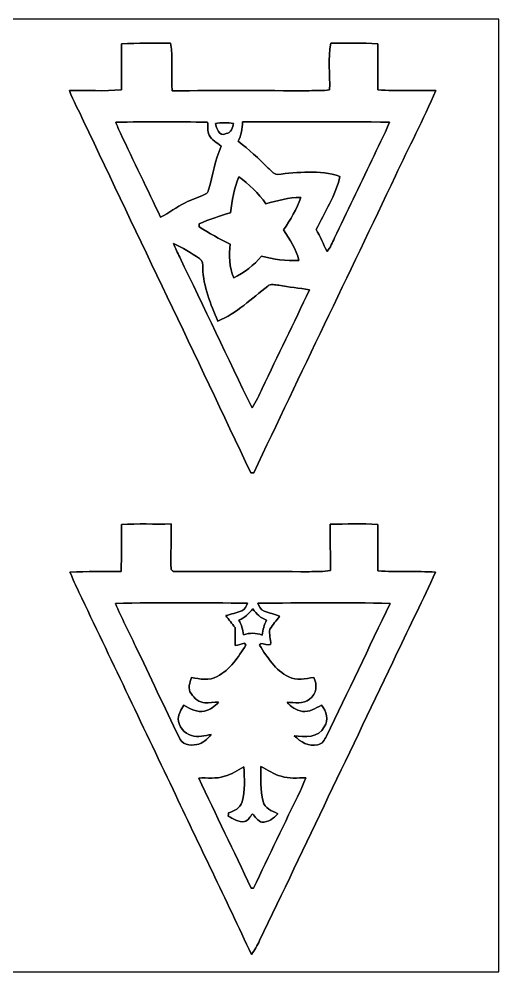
# Model space of a CAD drawing. Header units: centimetres. Extents: x -16.8 to 16.8, y -16.7 to 16.7.
# Drawn here: x 0 to 16.77, y -16.67 to 16.67 of the extents above; entities that cross this region are included whole.
import ezdxf

# ---------------------------------------------------------------- set-up
doc = ezdxf.new("R2010")
doc.units = ezdxf.units.CM
doc.header["$MEASUREMENT"] = 0
doc.layers.add('Layer 1', color=7, linetype='Continuous')

msp = doc.modelspace()

# ---------------------------------------------------------------- linework, layer by layer
at = {"layer": 'Layer 1', "color": 7}
for points, knots in [([(-16.77458, 16.66875), (-16.77458, 16.66875), (16.77458, 16.66875), (16.77458, 16.66875), (16.77458, 16.66875), (16.77458, 16.66875), (16.77458, -16.66875), (16.77458, -16.66875), (16.77458, -16.66875), (16.77458, -16.66875), (-16.77458, -16.66875), (-16.77458, -16.66875), (-16.77458, -16.66875), (-16.77458, -16.66875), (-16.77458, 16.66875), (-16.77458, 16.66875), (-16.77458, 16.66875), (-16.77458, 16.66875), (-16.77458, 16.66875), (-16.77458, 16.66875)], [0, 0, 0, 0, 0.16666667, 0.16666667, 0.16666667, 0.16666667, 0.33333333, 0.33333333, 0.33333333, 0.33333333, 0.5, 0.5, 0.5, 0.5, 0.66666667, 0.66666667, 0.66666667, 0.66666667, 1, 1, 1, 1]), ([(3.58175, 15.79633), (3.57999, 15.26117), (3.58105, 14.72636), (3.57928, 14.19119), (3.57928, 14.19119), (2.97427, 14.13898), (2.36679, 14.17673), (1.76107, 14.17144), (1.76107, 14.17144), (1.89159, 13.79643), (2.0955, 13.45247), (2.25778, 13.09088), (2.25778, 13.09088), (4.1977, 8.98913), (6.17114, 4.90291), (8.09801, 0.79481), (8.09801, 0.79481), (8.12377, 0.79481), (8.17562, 0.79481), (8.20138, 0.79446), (8.20138, 0.79446), (9.84462, 4.26085), (11.50937, 7.71701), (13.15861, 11.18023), (13.15861, 11.18023), (13.62251, 12.17895), (14.13087, 13.15755), (14.56866, 14.16791), (14.56866, 14.16791), (13.89345, 14.19013), (13.21647, 14.13051), (12.54266, 14.19366), (12.54266, 14.19366), (12.54054, 14.72918), (12.5416, 15.26434), (12.53984, 15.79986), (12.53984, 15.79986), (11.99374, 15.84501), (11.44446, 15.81326), (10.89766, 15.82526), (10.89766, 15.82526), (10.79676, 15.28551), (10.87367, 14.73341), (10.85603, 14.18872), (10.85603, 14.18872), (10.61896, 14.16332), (10.37943, 14.1665), (10.14236, 14.16297), (10.14236, 14.16297), (8.5471, 14.16332), (6.95184, 14.16614), (5.35693, 14.16226), (5.35693, 14.16226), (5.29484, 14.71366), (5.39468, 15.27492), (5.29343, 15.8242), (5.29343, 15.8242), (4.72264, 15.82138), (4.15149, 15.83337), (3.58175, 15.79633), (3.58175, 15.79633), (3.58175, 15.79633), (3.58175, 15.79633), (3.58175, 15.79633)], [0, 0, 0, 0, 0.05882353, 0.05882353, 0.05882353, 0.05882353, 0.11764706, 0.11764706, 0.11764706, 0.11764706, 0.17647059, 0.17647059, 0.17647059, 0.17647059, 0.23529412, 0.23529412, 0.23529412, 0.23529412, 0.29411765, 0.29411765, 0.29411765, 0.29411765, 0.35294118, 0.35294118, 0.35294118, 0.35294118, 0.41176471, 0.41176471, 0.41176471, 0.41176471, 0.47058824, 0.47058824, 0.47058824, 0.47058824, 0.52941176, 0.52941176, 0.52941176, 0.52941176, 0.58823529, 0.58823529, 0.58823529, 0.58823529, 0.64705882, 0.64705882, 0.64705882, 0.64705882, 0.70588235, 0.70588235, 0.70588235, 0.70588235, 0.76470588, 0.76470588, 0.76470588, 0.76470588, 0.82352941, 0.82352941, 0.82352941, 0.82352941, 0.88235294, 0.88235294, 0.88235294, 0.88235294, 1, 1, 1, 1]), ([(3.38208, 13.06407), (4.45206, 13.07147), (5.52238, 13.08171), (6.59271, 13.05772), (6.59271, 13.05772), (6.59977, 12.90814), (6.57789, 12.74974), (6.65092, 12.61216), (6.65092, 12.61216), (6.72959, 12.42871), (6.92079, 12.34369), (7.06896, 12.2241), (7.06896, 12.2241), (6.85659, 11.7348), (6.76557, 11.20528), (6.62481, 10.69375), (6.62481, 10.69375), (6.60894, 10.62743), (6.56837, 10.5664), (6.50416, 10.53959), (6.50416, 10.53959), (6.27556, 10.43023), (6.02897, 10.36249), (5.80461, 10.24396), (5.80461, 10.24396), (5.50333, 10.09932), (5.24475, 9.88095), (4.94453, 9.73455), (4.94453, 9.73455), (4.48451, 10.7188), (4.0065, 11.69494), (3.54224, 12.67777), (3.54224, 12.67777), (3.48403, 12.80477), (3.42794, 12.93248), (3.38208, 13.06407)], [0, 0, 0, 0, 0.1, 0.1, 0.1, 0.1, 0.2, 0.2, 0.2, 0.2, 0.3, 0.3, 0.3, 0.3, 0.4, 0.4, 0.4, 0.4, 0.5, 0.5, 0.5, 0.5, 0.6, 0.6, 0.6, 0.6, 0.7, 0.7, 0.7, 0.7, 0.8, 0.8, 0.8, 0.8, 1, 1, 1, 1]), ([(6.86117, 13.01997), (7.07178, 13.04678), (7.28627, 13.04713), (7.49759, 13.01997), (7.49759, 13.01997), (7.4609, 12.88344), (7.41751, 12.66719), (7.23512, 12.66014), (7.23512, 12.66014), (6.99135, 12.54372), (6.89822, 12.85804), (6.86117, 13.01997)], [0, 0, 0, 0, 0.25, 0.25, 0.25, 0.25, 0.5, 0.5, 0.5, 0.5, 1, 1, 1, 1]), ([(7.8105, 13.06901), (9.52359, 13.0683), (11.23703, 13.07782), (12.95012, 13.06407), (12.95012, 13.06407), (12.77126, 12.60687), (12.53666, 12.17436), (12.32958, 11.72986), (12.32958, 11.72986), (11.89743, 10.82252), (11.46175, 9.91729), (11.02748, 9.011), (11.02748, 9.011), (10.9474, 8.85084), (10.8906, 8.67304), (10.76501, 8.54075), (10.76501, 8.54075), (10.63307, 8.79228), (10.53465, 9.06004), (10.3826, 9.30099), (10.3826, 9.30099), (10.68387, 9.90882), (11.06664, 10.49443), (11.21692, 11.16401), (11.21692, 11.16401), (10.50819, 11.39684), (9.74972, 11.30723), (9.02229, 11.2335), (9.02229, 11.2335), (8.88471, 11.24021), (8.80322, 11.37849), (8.70409, 11.4554), (8.70409, 11.4554), (8.37953, 11.79336), (8.03134, 12.10627), (7.66022, 12.39202), (7.66022, 12.39202), (7.77381, 12.60016), (7.80344, 12.83511), (7.8105, 13.06901)], [0, 0, 0, 0, 0.09090909, 0.09090909, 0.09090909, 0.09090909, 0.18181818, 0.18181818, 0.18181818, 0.18181818, 0.27272727, 0.27272727, 0.27272727, 0.27272727, 0.36363636, 0.36363636, 0.36363636, 0.36363636, 0.45454545, 0.45454545, 0.45454545, 0.45454545, 0.54545455, 0.54545455, 0.54545455, 0.54545455, 0.63636364, 0.63636364, 0.63636364, 0.63636364, 0.72727273, 0.72727273, 0.72727273, 0.72727273, 0.81818182, 0.81818182, 0.81818182, 0.81818182, 1, 1, 1, 1]), ([(7.67927, 11.15307), (8.04263, 10.89025), (8.36965, 10.57698), (8.62753, 10.20868), (8.62753, 10.20868), (9.02617, 10.31946), (9.43046, 10.42705), (9.84779, 10.42846), (9.84779, 10.42846), (9.70492, 10.02277), (9.49078, 9.64671), (9.24525, 9.29464), (9.24525, 9.29464), (9.45797, 8.9595), (9.70421, 8.62753), (9.77406, 8.22713), (9.77406, 8.22713), (9.33344, 8.18586), (8.8967, 8.2737), (8.47019, 8.37494), (8.47019, 8.37494), (8.21126, 8.04968), (7.86941, 7.8045), (7.50499, 7.61012), (7.50499, 7.61012), (7.3466, 7.98442), (7.33742, 8.39999), (7.38293, 8.79828), (7.38293, 8.79828), (7.00334, 8.96585), (6.64774, 9.18034), (6.29708, 9.40082), (6.29708, 9.40082), (6.29779, 9.42693), (6.29885, 9.47914), (6.2992, 9.5056), (6.2992, 9.5056), (6.65515, 9.65764), (7.01992, 9.78782), (7.39281, 9.89189), (7.39281, 9.89189), (7.44926, 10.3191), (7.52122, 10.74984), (7.67927, 11.15307)], [0, 0, 0, 0, 0.08333333, 0.08333333, 0.08333333, 0.08333333, 0.16666667, 0.16666667, 0.16666667, 0.16666667, 0.25, 0.25, 0.25, 0.25, 0.33333333, 0.33333333, 0.33333333, 0.33333333, 0.41666667, 0.41666667, 0.41666667, 0.41666667, 0.5, 0.5, 0.5, 0.5, 0.58333333, 0.58333333, 0.58333333, 0.58333333, 0.66666667, 0.66666667, 0.66666667, 0.66666667, 0.75, 0.75, 0.75, 0.75, 0.83333333, 0.83333333, 0.83333333, 0.83333333, 1, 1, 1, 1]), ([(5.40209, 8.82156), (5.72029, 8.67163), (6.01592, 8.47513), (6.31261, 8.28675), (6.31261, 8.28675), (6.43114, 8.22184), (6.41844, 8.07649), (6.42408, 7.96114), (6.42408, 7.96114), (6.43431, 7.30567), (6.69996, 6.69396), (6.94619, 6.09847), (6.94619, 6.09847), (7.60659, 6.37893), (8.13435, 6.88763), (8.69174, 7.32472), (8.69174, 7.32472), (8.80145, 7.41645), (8.95421, 7.36776), (9.07944, 7.35295), (9.07944, 7.35295), (9.43398, 7.29086), (9.79382, 7.26087), (10.14765, 7.19208), (10.14765, 7.19208), (9.61178, 6.03638), (9.04381, 4.89585), (8.49912, 3.74403), (8.49912, 3.74403), (8.38729, 3.51437), (8.29345, 3.27343), (8.14387, 3.06458), (8.14387, 3.06458), (7.29439, 4.81683), (6.46465, 6.57931), (5.61693, 8.33261), (5.61693, 8.33261), (5.54037, 8.49348), (5.45959, 8.65293), (5.40209, 8.82156)], [0, 0, 0, 0, 0.09090909, 0.09090909, 0.09090909, 0.09090909, 0.18181818, 0.18181818, 0.18181818, 0.18181818, 0.27272727, 0.27272727, 0.27272727, 0.27272727, 0.36363636, 0.36363636, 0.36363636, 0.36363636, 0.45454545, 0.45454545, 0.45454545, 0.45454545, 0.54545455, 0.54545455, 0.54545455, 0.54545455, 0.63636364, 0.63636364, 0.63636364, 0.63636364, 0.72727273, 0.72727273, 0.72727273, 0.72727273, 0.81818182, 0.81818182, 0.81818182, 0.81818182, 1, 1, 1, 1]), ([(3.57964, -1.01776), (3.58105, -1.56386), (3.58528, -2.10996), (3.56941, -2.65606), (3.56941, -2.65606), (2.97286, -2.67088), (2.37596, -2.65218), (1.77976, -2.68111), (1.77976, -2.68111), (1.87431, -2.91747), (1.97979, -3.1496), (2.08986, -3.37926), (2.08986, -3.37926), (3.19158, -5.67831), (4.28166, -7.98266), (5.38162, -10.28241), (5.38162, -10.28241), (6.28721, -12.21317), (7.22912, -14.12663), (8.122, -16.06303), (8.122, -16.06303), (8.23524, -15.90957), (8.32732, -15.7413), (8.41022, -15.5702), (8.41022, -15.5702), (10.01007, -12.22022), (11.60886, -8.86954), (13.21117, -5.52097), (13.21117, -5.52097), (13.65532, -4.57235), (14.12734, -3.63679), (14.55632, -2.68111), (14.55632, -2.68111), (13.88569, -2.64125), (13.21259, -2.6857), (12.54231, -2.63807), (12.54231, -2.63807), (12.5409, -2.09726), (12.54054, -1.55646), (12.54266, -1.01565), (12.54266, -1.01565), (11.98915, -0.97226), (11.43071, -1.00542), (10.87579, -1.00295), (10.87579, -1.00295), (10.86309, -1.54234), (10.89484, -2.08174), (10.88707, -2.62149), (10.88707, -2.62149), (10.64331, -2.67653), (10.38966, -2.65853), (10.14236, -2.66665), (10.14236, -2.66665), (8.55768, -2.65818), (6.97301, -2.66982), (5.38833, -2.65924), (5.38833, -2.65924), (5.36293, -2.63384), (5.33788, -2.60914), (5.31319, -2.5848), (5.31319, -2.5848), (5.29519, -2.05493), (5.33047, -1.52506), (5.31566, -0.99589), (5.31566, -0.99589), (4.73745, -1.0093), (4.15607, -0.97614), (3.57964, -1.01776)], [0, 0, 0, 0, 0.05555556, 0.05555556, 0.05555556, 0.05555556, 0.11111111, 0.11111111, 0.11111111, 0.11111111, 0.16666667, 0.16666667, 0.16666667, 0.16666667, 0.22222222, 0.22222222, 0.22222222, 0.22222222, 0.27777778, 0.27777778, 0.27777778, 0.27777778, 0.33333333, 0.33333333, 0.33333333, 0.33333333, 0.38888889, 0.38888889, 0.38888889, 0.38888889, 0.44444444, 0.44444444, 0.44444444, 0.44444444, 0.5, 0.5, 0.5, 0.5, 0.55555556, 0.55555556, 0.55555556, 0.55555556, 0.61111111, 0.61111111, 0.61111111, 0.61111111, 0.66666667, 0.66666667, 0.66666667, 0.66666667, 0.72222222, 0.72222222, 0.72222222, 0.72222222, 0.77777778, 0.77777778, 0.77777778, 0.77777778, 0.83333333, 0.83333333, 0.83333333, 0.83333333, 0.88888889, 0.88888889, 0.88888889, 0.88888889, 1, 1, 1, 1]), ([(3.36621, -3.77508), (4.90608, -3.73944), (6.44701, -3.75779), (7.98724, -3.76379), (7.98724, -3.76379), (7.93785, -3.86503), (7.89693, -3.99027), (7.78475, -4.0386), (7.78475, -4.0386), (7.60448, -4.10774), (7.41433, -4.14796), (7.22947, -4.20017), (7.22947, -4.20017), (7.33249, -4.34269), (7.43938, -4.48381), (7.5505, -4.62139), (7.5505, -4.62139), (7.5505, -4.83094), (7.54521, -5.04155), (7.55262, -5.2518), (7.55262, -5.2518), (7.66163, -5.22534), (7.76958, -5.19536), (7.87788, -5.16502), (7.87788, -5.16502), (7.89023, -5.18407), (7.91527, -5.22252), (7.92797, -5.24157), (7.92797, -5.24157), (7.65634, -5.65009), (7.37799, -6.09741), (6.92644, -6.32883), (6.92644, -6.32883), (6.65339, -6.483), (6.32213, -6.42867), (6.02932, -6.36446), (6.02932, -6.36446), (5.97253, -6.54614), (5.88186, -6.76204), (6.01521, -6.93208), (6.01521, -6.93208), (6.12457, -7.0933), (6.28897, -7.24606), (6.49429, -7.25699), (6.49429, -7.25699), (6.65198, -7.26017), (6.80967, -7.233), (6.96771, -7.22947), (6.96771, -7.22947), (6.84847, -7.38364), (6.6735, -7.49688), (6.48511, -7.54345), (6.48511, -7.54345), (6.22018, -7.59954), (5.98029, -7.46019), (5.75769, -7.33954), (5.75769, -7.33954), (5.65997, -7.48101), (5.57812, -7.6394), (5.56084, -7.81332), (5.56084, -7.81332), (5.57883, -8.07791), (5.76721, -8.33014), (6.02932, -8.39823), (6.02932, -8.39823), (6.25687, -8.48924), (6.49005, -8.39117), (6.71936, -8.36471), (6.71936, -8.36471), (6.57931, -8.51464), (6.42302, -8.68045), (6.21136, -8.71396), (6.21136, -8.71396), (5.97852, -8.76547), (5.67055, -8.71396), (5.59153, -8.45009), (5.59153, -8.45009), (5.08106, -7.39387), (4.57835, -6.33342), (4.07353, -5.27438), (4.07353, -5.27438), (3.83258, -4.77732), (3.58387, -4.28307), (3.36621, -3.77508)], [0, 0, 0, 0, 0.04545455, 0.04545455, 0.04545455, 0.04545455, 0.09090909, 0.09090909, 0.09090909, 0.09090909, 0.13636364, 0.13636364, 0.13636364, 0.13636364, 0.18181818, 0.18181818, 0.18181818, 0.18181818, 0.22727273, 0.22727273, 0.22727273, 0.22727273, 0.27272727, 0.27272727, 0.27272727, 0.27272727, 0.31818182, 0.31818182, 0.31818182, 0.31818182, 0.36363636, 0.36363636, 0.36363636, 0.36363636, 0.40909091, 0.40909091, 0.40909091, 0.40909091, 0.45454545, 0.45454545, 0.45454545, 0.45454545, 0.5, 0.5, 0.5, 0.5, 0.54545455, 0.54545455, 0.54545455, 0.54545455, 0.59090909, 0.59090909, 0.59090909, 0.59090909, 0.63636364, 0.63636364, 0.63636364, 0.63636364, 0.68181818, 0.68181818, 0.68181818, 0.68181818, 0.72727273, 0.72727273, 0.72727273, 0.72727273, 0.77272727, 0.77272727, 0.77272727, 0.77272727, 0.81818182, 0.81818182, 0.81818182, 0.81818182, 0.86363636, 0.86363636, 0.86363636, 0.86363636, 0.90909091, 0.90909091, 0.90909091, 0.90909091, 1, 1, 1, 1]), ([(7.68597, -4.36245), (7.88529, -4.27919), (8.03769, -4.12679), (8.17633, -3.96522), (8.17633, -3.96522), (8.29169, -4.14584), (8.45044, -4.28837), (8.65223, -4.36316), (8.65223, -4.36316), (8.56156, -4.52191), (8.53052, -4.70253), (8.49947, -4.88068), (8.49947, -4.88068), (8.2871, -4.80836), (8.06238, -4.79637), (7.84895, -4.87151), (7.84895, -4.87151), (7.82708, -4.6923), (7.77346, -4.51979), (7.68597, -4.36245)], [0, 0, 0, 0, 0.16666667, 0.16666667, 0.16666667, 0.16666667, 0.33333333, 0.33333333, 0.33333333, 0.33333333, 0.5, 0.5, 0.5, 0.5, 0.66666667, 0.66666667, 0.66666667, 0.66666667, 1, 1, 1, 1]), ([(8.34249, -3.76908), (9.88519, -3.75567), (11.42965, -3.73733), (12.97199, -3.77578), (12.97199, -3.77578), (12.23716, -5.32624), (11.48539, -6.86894), (10.74702, -8.41763), (10.74702, -8.41763), (10.67541, -8.53828), (10.60274, -8.70303), (10.44575, -8.71749), (10.44575, -8.71749), (10.13037, -8.79228), (9.83121, -8.62295), (9.62131, -8.40317), (9.62131, -8.40317), (9.97797, -8.46208), (10.48632, -8.48254), (10.66871, -8.09484), (10.66871, -8.09484), (10.83627, -7.85495), (10.75231, -7.54415), (10.57204, -7.34025), (10.57204, -7.34025), (10.36179, -7.44502), (10.14977, -7.58366), (9.90247, -7.55791), (9.90247, -7.55791), (9.6968, -7.50252), (9.48937, -7.4108), (9.36766, -7.22912), (9.36766, -7.22912), (9.6326, -7.245), (9.93105, -7.31449), (10.15471, -7.12223), (10.15471, -7.12223), (10.4013, -6.95254), (10.43799, -6.61458), (10.30076, -6.36235), (10.30076, -6.36235), (10.01466, -6.41209), (9.69469, -6.49182), (9.42763, -6.34048), (9.42763, -6.34048), (8.95315, -6.1214), (8.68186, -5.65679), (8.40599, -5.24016), (8.40599, -5.24016), (8.41763, -5.22358), (8.44162, -5.19007), (8.45326, -5.17349), (8.45326, -5.17349), (8.56439, -5.2003), (8.67974, -5.2391), (8.79475, -5.21159), (8.79475, -5.21159), (8.80745, -5.03379), (8.72349, -4.85069), (8.77147, -4.67678), (8.77147, -4.67678), (8.86178, -4.51167), (8.99936, -4.37797), (9.10802, -4.22487), (9.10802, -4.22487), (8.93621, -4.14514), (8.74607, -4.11692), (8.57038, -4.05059), (8.57038, -4.05059), (8.44973, -4.00332), (8.39717, -3.87562), (8.34249, -3.76908)], [0, 0, 0, 0, 0.05263158, 0.05263158, 0.05263158, 0.05263158, 0.10526316, 0.10526316, 0.10526316, 0.10526316, 0.15789474, 0.15789474, 0.15789474, 0.15789474, 0.21052632, 0.21052632, 0.21052632, 0.21052632, 0.26315789, 0.26315789, 0.26315789, 0.26315789, 0.31578947, 0.31578947, 0.31578947, 0.31578947, 0.36842105, 0.36842105, 0.36842105, 0.36842105, 0.42105263, 0.42105263, 0.42105263, 0.42105263, 0.47368421, 0.47368421, 0.47368421, 0.47368421, 0.52631579, 0.52631579, 0.52631579, 0.52631579, 0.57894737, 0.57894737, 0.57894737, 0.57894737, 0.63157895, 0.63157895, 0.63157895, 0.63157895, 0.68421053, 0.68421053, 0.68421053, 0.68421053, 0.73684211, 0.73684211, 0.73684211, 0.73684211, 0.78947368, 0.78947368, 0.78947368, 0.78947368, 0.84210526, 0.84210526, 0.84210526, 0.84210526, 0.89473684, 0.89473684, 0.89473684, 0.89473684, 1, 1, 1, 1]), ([(7.17867, -9.8231), (7.42456, -9.75572), (7.63729, -9.61249), (7.86059, -9.49431), (7.86059, -9.49431), (7.87612, -9.90036), (7.91316, -10.32581), (7.79392, -10.72092), (7.79392, -10.72092), (7.72583, -10.93752), (7.52651, -11.04406), (7.32543, -11.10156), (7.32543, -11.10156), (7.32155, -11.13014), (7.31379, -11.18694), (7.30991, -11.21516), (7.30991, -11.21516), (7.48524, -11.31358), (7.66798, -11.43388), (7.88141, -11.41024), (7.88141, -11.41024), (8.0137, -11.37214), (8.07297, -11.22927), (8.16116, -11.13684), (8.16116, -11.13684), (8.26629, -11.23527), (8.33473, -11.40425), (8.49066, -11.43106), (8.49066, -11.43106), (8.71149, -11.43459), (8.9027, -11.2963), (9.03993, -11.13508), (9.03993, -11.13508), (8.84061, -11.02854), (8.57709, -10.95269), (8.52911, -10.7001), (8.52911, -10.7001), (8.42539, -10.30534), (8.45361, -9.89118), (8.45185, -9.4869), (8.45185, -9.4869), (8.68821, -9.59556), (8.89917, -9.76066), (9.1567, -9.82063), (9.1567, -9.82063), (9.43328, -9.91941), (9.73137, -9.87672), (10.01924, -9.87249), (10.01924, -9.87249), (9.9695, -10.02771), (9.90494, -10.17764), (9.83368, -10.32404), (9.83368, -10.32404), (9.28441, -11.46034), (8.74219, -12.59981), (8.19467, -13.73681), (8.19467, -13.73681), (8.17316, -13.73646), (8.12976, -13.73576), (8.10824, -13.7354), (8.10824, -13.7354), (7.51875, -12.44283), (6.87599, -11.17494), (6.28015, -9.88554), (6.28015, -9.88554), (6.57966, -9.86719), (6.88904, -9.92187), (7.17867, -9.8231)], [0, 0, 0, 0, 0.05555556, 0.05555556, 0.05555556, 0.05555556, 0.11111111, 0.11111111, 0.11111111, 0.11111111, 0.16666667, 0.16666667, 0.16666667, 0.16666667, 0.22222222, 0.22222222, 0.22222222, 0.22222222, 0.27777778, 0.27777778, 0.27777778, 0.27777778, 0.33333333, 0.33333333, 0.33333333, 0.33333333, 0.38888889, 0.38888889, 0.38888889, 0.38888889, 0.44444444, 0.44444444, 0.44444444, 0.44444444, 0.5, 0.5, 0.5, 0.5, 0.55555556, 0.55555556, 0.55555556, 0.55555556, 0.61111111, 0.61111111, 0.61111111, 0.61111111, 0.66666667, 0.66666667, 0.66666667, 0.66666667, 0.72222222, 0.72222222, 0.72222222, 0.72222222, 0.77777778, 0.77777778, 0.77777778, 0.77777778, 0.83333333, 0.83333333, 0.83333333, 0.83333333, 0.88888889, 0.88888889, 0.88888889, 0.88888889, 1, 1, 1, 1])]:
    msp.add_open_spline(points, degree=3, knots=knots, dxfattribs=at)
at = {"layer": 'Layer 1', "color": 251}
for points, knots in [([(3.58175, 15.79633), (4.15149, 15.83337), (4.72264, 15.82138), (5.29343, 15.8242), (5.29343, 15.8242), (5.39468, 15.27492), (5.29484, 14.71366), (5.35693, 14.16226), (5.35693, 14.16226), (6.95184, 14.16614), (8.5471, 14.16332), (10.14236, 14.16297), (10.14236, 14.16297), (10.37943, 14.1665), (10.61896, 14.16332), (10.85603, 14.18872), (10.85603, 14.18872), (10.87367, 14.73341), (10.79676, 15.28551), (10.89766, 15.82526), (10.89766, 15.82526), (11.44446, 15.81326), (11.99374, 15.84501), (12.53984, 15.79986), (12.53984, 15.79986), (12.5416, 15.26434), (12.54054, 14.72918), (12.54266, 14.19366), (12.54266, 14.19366), (13.21647, 14.13051), (13.89345, 14.19013), (14.56866, 14.16791), (14.56866, 14.16791), (14.13087, 13.15755), (13.62251, 12.17895), (13.15861, 11.18023), (13.15861, 11.18023), (11.50937, 7.71701), (9.84462, 4.26085), (8.20138, 0.79446), (8.20138, 0.79446), (8.17562, 0.79481), (8.12377, 0.79481), (8.09801, 0.79481), (8.09801, 0.79481), (6.17114, 4.90291), (4.1977, 8.98913), (2.25778, 13.09088), (2.25778, 13.09088), (2.0955, 13.45247), (1.89159, 13.79643), (1.76107, 14.17144), (1.76107, 14.17144), (2.36679, 14.17673), (2.97427, 14.13898), (3.57928, 14.19119), (3.57928, 14.19119), (3.58105, 14.72636), (3.57999, 15.26117), (3.58175, 15.79633), (3.58175, 15.79633), (3.58175, 15.79633), (3.58175, 15.79633), (3.58175, 15.79633)], [0, 0, 0, 0, 0.05882353, 0.05882353, 0.05882353, 0.05882353, 0.11764706, 0.11764706, 0.11764706, 0.11764706, 0.17647059, 0.17647059, 0.17647059, 0.17647059, 0.23529412, 0.23529412, 0.23529412, 0.23529412, 0.29411765, 0.29411765, 0.29411765, 0.29411765, 0.35294118, 0.35294118, 0.35294118, 0.35294118, 0.41176471, 0.41176471, 0.41176471, 0.41176471, 0.47058824, 0.47058824, 0.47058824, 0.47058824, 0.52941176, 0.52941176, 0.52941176, 0.52941176, 0.58823529, 0.58823529, 0.58823529, 0.58823529, 0.64705882, 0.64705882, 0.64705882, 0.64705882, 0.70588235, 0.70588235, 0.70588235, 0.70588235, 0.76470588, 0.76470588, 0.76470588, 0.76470588, 0.82352941, 0.82352941, 0.82352941, 0.82352941, 0.88235294, 0.88235294, 0.88235294, 0.88235294, 1, 1, 1, 1]), ([(3.38208, 13.06407), (3.42794, 12.93248), (3.48403, 12.80477), (3.54224, 12.67777), (3.54224, 12.67777), (4.0065, 11.69494), (4.48451, 10.7188), (4.94453, 9.73455), (4.94453, 9.73455), (5.24475, 9.88095), (5.50333, 10.09932), (5.80461, 10.24396), (5.80461, 10.24396), (6.02897, 10.36249), (6.27556, 10.43023), (6.50416, 10.53959), (6.50416, 10.53959), (6.56837, 10.5664), (6.60894, 10.62743), (6.62481, 10.69375), (6.62481, 10.69375), (6.76557, 11.20528), (6.85659, 11.7348), (7.06896, 12.2241), (7.06896, 12.2241), (6.92079, 12.34369), (6.72959, 12.42871), (6.65092, 12.61216), (6.65092, 12.61216), (6.57789, 12.74974), (6.59977, 12.90814), (6.59271, 13.05772), (6.59271, 13.05772), (5.52238, 13.08171), (4.45206, 13.07147), (3.38208, 13.06407), (3.38208, 13.06407), (3.38208, 13.06407), (3.38208, 13.06407), (3.38208, 13.06407)], [0, 0, 0, 0, 0.09090909, 0.09090909, 0.09090909, 0.09090909, 0.18181818, 0.18181818, 0.18181818, 0.18181818, 0.27272727, 0.27272727, 0.27272727, 0.27272727, 0.36363636, 0.36363636, 0.36363636, 0.36363636, 0.45454545, 0.45454545, 0.45454545, 0.45454545, 0.54545455, 0.54545455, 0.54545455, 0.54545455, 0.63636364, 0.63636364, 0.63636364, 0.63636364, 0.72727273, 0.72727273, 0.72727273, 0.72727273, 0.81818182, 0.81818182, 0.81818182, 0.81818182, 1, 1, 1, 1]), ([(6.86117, 13.01997), (6.89822, 12.85804), (6.99135, 12.54372), (7.23512, 12.66014), (7.23512, 12.66014), (7.41751, 12.66719), (7.4609, 12.88344), (7.49759, 13.01997), (7.49759, 13.01997), (7.28627, 13.04713), (7.07178, 13.04678), (6.86117, 13.01997), (6.86117, 13.01997), (6.86117, 13.01997), (6.86117, 13.01997), (6.86117, 13.01997)], [0, 0, 0, 0, 0.2, 0.2, 0.2, 0.2, 0.4, 0.4, 0.4, 0.4, 0.6, 0.6, 0.6, 0.6, 1, 1, 1, 1]), ([(7.8105, 13.06901), (7.80344, 12.83511), (7.77381, 12.60016), (7.66022, 12.39202), (7.66022, 12.39202), (8.03134, 12.10627), (8.37953, 11.79336), (8.70409, 11.4554), (8.70409, 11.4554), (8.80322, 11.37849), (8.88471, 11.24021), (9.02229, 11.2335), (9.02229, 11.2335), (9.74972, 11.30723), (10.50819, 11.39684), (11.21692, 11.16401), (11.21692, 11.16401), (11.06664, 10.49443), (10.68387, 9.90882), (10.3826, 9.30099), (10.3826, 9.30099), (10.53465, 9.06004), (10.63307, 8.79228), (10.76501, 8.54075), (10.76501, 8.54075), (10.8906, 8.67304), (10.9474, 8.85084), (11.02748, 9.011), (11.02748, 9.011), (11.46175, 9.91729), (11.89743, 10.82252), (12.32958, 11.72986), (12.32958, 11.72986), (12.53666, 12.17436), (12.77126, 12.60687), (12.95012, 13.06407), (12.95012, 13.06407), (11.23703, 13.07782), (9.52359, 13.0683), (7.8105, 13.06901), (7.8105, 13.06901), (7.8105, 13.06901), (7.8105, 13.06901), (7.8105, 13.06901)], [0, 0, 0, 0, 0.08333333, 0.08333333, 0.08333333, 0.08333333, 0.16666667, 0.16666667, 0.16666667, 0.16666667, 0.25, 0.25, 0.25, 0.25, 0.33333333, 0.33333333, 0.33333333, 0.33333333, 0.41666667, 0.41666667, 0.41666667, 0.41666667, 0.5, 0.5, 0.5, 0.5, 0.58333333, 0.58333333, 0.58333333, 0.58333333, 0.66666667, 0.66666667, 0.66666667, 0.66666667, 0.75, 0.75, 0.75, 0.75, 0.83333333, 0.83333333, 0.83333333, 0.83333333, 1, 1, 1, 1]), ([(7.67927, 11.15307), (7.52122, 10.74984), (7.44926, 10.3191), (7.39281, 9.89189), (7.39281, 9.89189), (7.01992, 9.78782), (6.65515, 9.65764), (6.2992, 9.5056), (6.2992, 9.5056), (6.29885, 9.47914), (6.29779, 9.42693), (6.29708, 9.40082), (6.29708, 9.40082), (6.64774, 9.18034), (7.00334, 8.96585), (7.38293, 8.79828), (7.38293, 8.79828), (7.33742, 8.39999), (7.3466, 7.98442), (7.50499, 7.61012), (7.50499, 7.61012), (7.86941, 7.8045), (8.21126, 8.04968), (8.47019, 8.37494), (8.47019, 8.37494), (8.8967, 8.2737), (9.33344, 8.18586), (9.77406, 8.22713), (9.77406, 8.22713), (9.70421, 8.62753), (9.45797, 8.9595), (9.24525, 9.29464), (9.24525, 9.29464), (9.49078, 9.64671), (9.70492, 10.02277), (9.84779, 10.42846), (9.84779, 10.42846), (9.43046, 10.42705), (9.02617, 10.31946), (8.62753, 10.20868), (8.62753, 10.20868), (8.36965, 10.57698), (8.04263, 10.89025), (7.67927, 11.15307), (7.67927, 11.15307), (7.67927, 11.15307), (7.67927, 11.15307), (7.67927, 11.15307)], [0, 0, 0, 0, 0.07692308, 0.07692308, 0.07692308, 0.07692308, 0.15384615, 0.15384615, 0.15384615, 0.15384615, 0.23076923, 0.23076923, 0.23076923, 0.23076923, 0.30769231, 0.30769231, 0.30769231, 0.30769231, 0.38461538, 0.38461538, 0.38461538, 0.38461538, 0.46153846, 0.46153846, 0.46153846, 0.46153846, 0.53846154, 0.53846154, 0.53846154, 0.53846154, 0.61538462, 0.61538462, 0.61538462, 0.61538462, 0.69230769, 0.69230769, 0.69230769, 0.69230769, 0.76923077, 0.76923077, 0.76923077, 0.76923077, 0.84615385, 0.84615385, 0.84615385, 0.84615385, 1, 1, 1, 1]), ([(5.40209, 8.82156), (5.45959, 8.65293), (5.54037, 8.49348), (5.61693, 8.33261), (5.61693, 8.33261), (6.46465, 6.57931), (7.29439, 4.81683), (8.14387, 3.06458), (8.14387, 3.06458), (8.29345, 3.27343), (8.38729, 3.51437), (8.49912, 3.74403), (8.49912, 3.74403), (9.04381, 4.89585), (9.61178, 6.03638), (10.14765, 7.19208), (10.14765, 7.19208), (9.79382, 7.26087), (9.43398, 7.29086), (9.07944, 7.35295), (9.07944, 7.35295), (8.95421, 7.36776), (8.80145, 7.41645), (8.69174, 7.32472), (8.69174, 7.32472), (8.13435, 6.88763), (7.60659, 6.37893), (6.94619, 6.09847), (6.94619, 6.09847), (6.69996, 6.69396), (6.43431, 7.30567), (6.42408, 7.96114), (6.42408, 7.96114), (6.41844, 8.07649), (6.43114, 8.22184), (6.31261, 8.28675), (6.31261, 8.28675), (6.01592, 8.47513), (5.72029, 8.67163), (5.40209, 8.82156)], [0, 0, 0, 0, 0.09090909, 0.09090909, 0.09090909, 0.09090909, 0.18181818, 0.18181818, 0.18181818, 0.18181818, 0.27272727, 0.27272727, 0.27272727, 0.27272727, 0.36363636, 0.36363636, 0.36363636, 0.36363636, 0.45454545, 0.45454545, 0.45454545, 0.45454545, 0.54545455, 0.54545455, 0.54545455, 0.54545455, 0.63636364, 0.63636364, 0.63636364, 0.63636364, 0.72727273, 0.72727273, 0.72727273, 0.72727273, 0.81818182, 0.81818182, 0.81818182, 0.81818182, 1, 1, 1, 1]), ([(3.57964, -1.01776), (4.15607, -0.97614), (4.73745, -1.0093), (5.31566, -0.99589), (5.31566, -0.99589), (5.33047, -1.52506), (5.29519, -2.05493), (5.31319, -2.5848), (5.31319, -2.5848), (5.33788, -2.60914), (5.36293, -2.63384), (5.38833, -2.65924), (5.38833, -2.65924), (6.97301, -2.66982), (8.55768, -2.65818), (10.14236, -2.66665), (10.14236, -2.66665), (10.38966, -2.65853), (10.64331, -2.67653), (10.88707, -2.62149), (10.88707, -2.62149), (10.89484, -2.08174), (10.86309, -1.54234), (10.87579, -1.00295), (10.87579, -1.00295), (11.43071, -1.00542), (11.98915, -0.97226), (12.54266, -1.01565), (12.54266, -1.01565), (12.54054, -1.55646), (12.5409, -2.09726), (12.54231, -2.63807), (12.54231, -2.63807), (13.21259, -2.6857), (13.88569, -2.64125), (14.55632, -2.68111), (14.55632, -2.68111), (14.12734, -3.63679), (13.65532, -4.57235), (13.21117, -5.52097), (13.21117, -5.52097), (11.60886, -8.86954), (10.01007, -12.22022), (8.41022, -15.5702), (8.41022, -15.5702), (8.32732, -15.7413), (8.23524, -15.90957), (8.122, -16.06303), (8.122, -16.06303), (7.22912, -14.12663), (6.28721, -12.21317), (5.38162, -10.28241), (5.38162, -10.28241), (4.28166, -7.98266), (3.19158, -5.67831), (2.08986, -3.37926), (2.08986, -3.37926), (1.97979, -3.1496), (1.87431, -2.91747), (1.77976, -2.68111), (1.77976, -2.68111), (2.37596, -2.65218), (2.97286, -2.67088), (3.56941, -2.65606), (3.56941, -2.65606), (3.58528, -2.10996), (3.58105, -1.56386), (3.57964, -1.01776), (3.57964, -1.01776), (3.57964, -1.01776), (3.57964, -1.01776), (3.57964, -1.01776)], [0, 0, 0, 0, 0.05263158, 0.05263158, 0.05263158, 0.05263158, 0.10526316, 0.10526316, 0.10526316, 0.10526316, 0.15789474, 0.15789474, 0.15789474, 0.15789474, 0.21052632, 0.21052632, 0.21052632, 0.21052632, 0.26315789, 0.26315789, 0.26315789, 0.26315789, 0.31578947, 0.31578947, 0.31578947, 0.31578947, 0.36842105, 0.36842105, 0.36842105, 0.36842105, 0.42105263, 0.42105263, 0.42105263, 0.42105263, 0.47368421, 0.47368421, 0.47368421, 0.47368421, 0.52631579, 0.52631579, 0.52631579, 0.52631579, 0.57894737, 0.57894737, 0.57894737, 0.57894737, 0.63157895, 0.63157895, 0.63157895, 0.63157895, 0.68421053, 0.68421053, 0.68421053, 0.68421053, 0.73684211, 0.73684211, 0.73684211, 0.73684211, 0.78947368, 0.78947368, 0.78947368, 0.78947368, 0.84210526, 0.84210526, 0.84210526, 0.84210526, 0.89473684, 0.89473684, 0.89473684, 0.89473684, 1, 1, 1, 1]), ([(3.36621, -3.77508), (3.58387, -4.28307), (3.83258, -4.77732), (4.07353, -5.27438), (4.07353, -5.27438), (4.57835, -6.33342), (5.08106, -7.39387), (5.59153, -8.45009), (5.59153, -8.45009), (5.67055, -8.71396), (5.97852, -8.76547), (6.21136, -8.71396), (6.21136, -8.71396), (6.42302, -8.68045), (6.57931, -8.51464), (6.71936, -8.36471), (6.71936, -8.36471), (6.49005, -8.39117), (6.25687, -8.48924), (6.02932, -8.39823), (6.02932, -8.39823), (5.76721, -8.33014), (5.57883, -8.07791), (5.56084, -7.81332), (5.56084, -7.81332), (5.57812, -7.6394), (5.65997, -7.48101), (5.75769, -7.33954), (5.75769, -7.33954), (5.98029, -7.46019), (6.22018, -7.59954), (6.48511, -7.54345), (6.48511, -7.54345), (6.6735, -7.49688), (6.84847, -7.38364), (6.96771, -7.22947), (6.96771, -7.22947), (6.80967, -7.233), (6.65198, -7.26017), (6.49429, -7.25699), (6.49429, -7.25699), (6.28897, -7.24606), (6.12457, -7.0933), (6.01521, -6.93208), (6.01521, -6.93208), (5.88186, -6.76204), (5.97253, -6.54614), (6.02932, -6.36446), (6.02932, -6.36446), (6.32213, -6.42867), (6.65339, -6.483), (6.92644, -6.32883), (6.92644, -6.32883), (7.37799, -6.09741), (7.65634, -5.65009), (7.92797, -5.24157), (7.92797, -5.24157), (7.91527, -5.22252), (7.89023, -5.18407), (7.87788, -5.16502), (7.87788, -5.16502), (7.76958, -5.19536), (7.66163, -5.22534), (7.55262, -5.2518), (7.55262, -5.2518), (7.54521, -5.04155), (7.5505, -4.83094), (7.5505, -4.62139), (7.5505, -4.62139), (7.43938, -4.48381), (7.33249, -4.34269), (7.22947, -4.20017), (7.22947, -4.20017), (7.41433, -4.14796), (7.60448, -4.10774), (7.78475, -4.0386), (7.78475, -4.0386), (7.89693, -3.99027), (7.93785, -3.86503), (7.98724, -3.76379), (7.98724, -3.76379), (6.44701, -3.75779), (4.90608, -3.73944), (3.36621, -3.77508), (3.36621, -3.77508), (3.36621, -3.77508), (3.36621, -3.77508), (3.36621, -3.77508)], [0, 0, 0, 0, 0.04347826, 0.04347826, 0.04347826, 0.04347826, 0.08695652, 0.08695652, 0.08695652, 0.08695652, 0.13043478, 0.13043478, 0.13043478, 0.13043478, 0.17391304, 0.17391304, 0.17391304, 0.17391304, 0.2173913, 0.2173913, 0.2173913, 0.2173913, 0.26086957, 0.26086957, 0.26086957, 0.26086957, 0.30434783, 0.30434783, 0.30434783, 0.30434783, 0.34782609, 0.34782609, 0.34782609, 0.34782609, 0.39130435, 0.39130435, 0.39130435, 0.39130435, 0.43478261, 0.43478261, 0.43478261, 0.43478261, 0.47826087, 0.47826087, 0.47826087, 0.47826087, 0.52173913, 0.52173913, 0.52173913, 0.52173913, 0.56521739, 0.56521739, 0.56521739, 0.56521739, 0.60869565, 0.60869565, 0.60869565, 0.60869565, 0.65217391, 0.65217391, 0.65217391, 0.65217391, 0.69565217, 0.69565217, 0.69565217, 0.69565217, 0.73913043, 0.73913043, 0.73913043, 0.73913043, 0.7826087, 0.7826087, 0.7826087, 0.7826087, 0.82608696, 0.82608696, 0.82608696, 0.82608696, 0.86956522, 0.86956522, 0.86956522, 0.86956522, 0.91304348, 0.91304348, 0.91304348, 0.91304348, 1, 1, 1, 1]), ([(7.68597, -4.36245), (7.77346, -4.51979), (7.82708, -4.6923), (7.84895, -4.87151), (7.84895, -4.87151), (8.06238, -4.79637), (8.2871, -4.80836), (8.49947, -4.88068), (8.49947, -4.88068), (8.53052, -4.70253), (8.56156, -4.52191), (8.65223, -4.36316), (8.65223, -4.36316), (8.45044, -4.28837), (8.29169, -4.14584), (8.17633, -3.96522), (8.17633, -3.96522), (8.03769, -4.12679), (7.88529, -4.27919), (7.68597, -4.36245), (7.68597, -4.36245), (7.68597, -4.36245), (7.68597, -4.36245), (7.68597, -4.36245)], [0, 0, 0, 0, 0.14285714, 0.14285714, 0.14285714, 0.14285714, 0.28571429, 0.28571429, 0.28571429, 0.28571429, 0.42857143, 0.42857143, 0.42857143, 0.42857143, 0.57142857, 0.57142857, 0.57142857, 0.57142857, 0.71428571, 0.71428571, 0.71428571, 0.71428571, 1, 1, 1, 1]), ([(8.34249, -3.76908), (8.39717, -3.87562), (8.44973, -4.00332), (8.57038, -4.05059), (8.57038, -4.05059), (8.74607, -4.11692), (8.93621, -4.14514), (9.10802, -4.22487), (9.10802, -4.22487), (8.99936, -4.37797), (8.86178, -4.51167), (8.77147, -4.67678), (8.77147, -4.67678), (8.72349, -4.85069), (8.80745, -5.03379), (8.79475, -5.21159), (8.79475, -5.21159), (8.67974, -5.2391), (8.56439, -5.2003), (8.45326, -5.17349), (8.45326, -5.17349), (8.44162, -5.19007), (8.41763, -5.22358), (8.40599, -5.24016), (8.40599, -5.24016), (8.68186, -5.65679), (8.95315, -6.1214), (9.42763, -6.34048), (9.42763, -6.34048), (9.69469, -6.49182), (10.01466, -6.41209), (10.30076, -6.36235), (10.30076, -6.36235), (10.43799, -6.61458), (10.4013, -6.95254), (10.15471, -7.12223), (10.15471, -7.12223), (9.93105, -7.31449), (9.6326, -7.245), (9.36766, -7.22912), (9.36766, -7.22912), (9.48937, -7.4108), (9.6968, -7.50252), (9.90247, -7.55791), (9.90247, -7.55791), (10.14977, -7.58366), (10.36179, -7.44502), (10.57204, -7.34025), (10.57204, -7.34025), (10.75231, -7.54415), (10.83627, -7.85495), (10.66871, -8.09484), (10.66871, -8.09484), (10.48632, -8.48254), (9.97797, -8.46208), (9.62131, -8.40317), (9.62131, -8.40317), (9.83121, -8.62295), (10.13037, -8.79228), (10.44575, -8.71749), (10.44575, -8.71749), (10.60274, -8.70303), (10.67541, -8.53828), (10.74702, -8.41763), (10.74702, -8.41763), (11.48539, -6.86894), (12.23716, -5.32624), (12.97199, -3.77578), (12.97199, -3.77578), (11.42965, -3.73733), (9.88519, -3.75567), (8.34249, -3.76908), (8.34249, -3.76908), (8.34249, -3.76908), (8.34249, -3.76908), (8.34249, -3.76908)], [0, 0, 0, 0, 0.05, 0.05, 0.05, 0.05, 0.1, 0.1, 0.1, 0.1, 0.15, 0.15, 0.15, 0.15, 0.2, 0.2, 0.2, 0.2, 0.25, 0.25, 0.25, 0.25, 0.3, 0.3, 0.3, 0.3, 0.35, 0.35, 0.35, 0.35, 0.4, 0.4, 0.4, 0.4, 0.45, 0.45, 0.45, 0.45, 0.5, 0.5, 0.5, 0.5, 0.55, 0.55, 0.55, 0.55, 0.6, 0.6, 0.6, 0.6, 0.65, 0.65, 0.65, 0.65, 0.7, 0.7, 0.7, 0.7, 0.75, 0.75, 0.75, 0.75, 0.8, 0.8, 0.8, 0.8, 0.85, 0.85, 0.85, 0.85, 0.9, 0.9, 0.9, 0.9, 1, 1, 1, 1]), ([(7.17867, -9.8231), (6.88904, -9.92187), (6.57966, -9.86719), (6.28015, -9.88554), (6.28015, -9.88554), (6.87599, -11.17494), (7.51875, -12.44283), (8.10824, -13.7354), (8.10824, -13.7354), (8.12976, -13.73576), (8.17316, -13.73646), (8.19467, -13.73681), (8.19467, -13.73681), (8.74219, -12.59981), (9.28441, -11.46034), (9.83368, -10.32404), (9.83368, -10.32404), (9.90494, -10.17764), (9.9695, -10.02771), (10.01924, -9.87249), (10.01924, -9.87249), (9.73137, -9.87672), (9.43328, -9.91941), (9.1567, -9.82063), (9.1567, -9.82063), (8.89917, -9.76066), (8.68821, -9.59556), (8.45185, -9.4869), (8.45185, -9.4869), (8.45361, -9.89118), (8.42539, -10.30534), (8.52911, -10.7001), (8.52911, -10.7001), (8.57709, -10.95269), (8.84061, -11.02854), (9.03993, -11.13508), (9.03993, -11.13508), (8.9027, -11.2963), (8.71149, -11.43459), (8.49066, -11.43106), (8.49066, -11.43106), (8.33473, -11.40425), (8.26629, -11.23527), (8.16116, -11.13684), (8.16116, -11.13684), (8.07297, -11.22927), (8.0137, -11.37214), (7.88141, -11.41024), (7.88141, -11.41024), (7.66798, -11.43388), (7.48524, -11.31358), (7.30991, -11.21516), (7.30991, -11.21516), (7.31379, -11.18694), (7.32155, -11.13014), (7.32543, -11.10156), (7.32543, -11.10156), (7.52651, -11.04406), (7.72583, -10.93752), (7.79392, -10.72092), (7.79392, -10.72092), (7.91316, -10.32581), (7.87612, -9.90036), (7.86059, -9.49431), (7.86059, -9.49431), (7.63729, -9.61249), (7.42456, -9.75572), (7.17867, -9.8231)], [0, 0, 0, 0, 0.05555556, 0.05555556, 0.05555556, 0.05555556, 0.11111111, 0.11111111, 0.11111111, 0.11111111, 0.16666667, 0.16666667, 0.16666667, 0.16666667, 0.22222222, 0.22222222, 0.22222222, 0.22222222, 0.27777778, 0.27777778, 0.27777778, 0.27777778, 0.33333333, 0.33333333, 0.33333333, 0.33333333, 0.38888889, 0.38888889, 0.38888889, 0.38888889, 0.44444444, 0.44444444, 0.44444444, 0.44444444, 0.5, 0.5, 0.5, 0.5, 0.55555556, 0.55555556, 0.55555556, 0.55555556, 0.61111111, 0.61111111, 0.61111111, 0.61111111, 0.66666667, 0.66666667, 0.66666667, 0.66666667, 0.72222222, 0.72222222, 0.72222222, 0.72222222, 0.77777778, 0.77777778, 0.77777778, 0.77777778, 0.83333333, 0.83333333, 0.83333333, 0.83333333, 0.88888889, 0.88888889, 0.88888889, 0.88888889, 1, 1, 1, 1])]:
    msp.add_open_spline(points, degree=3, knots=knots, dxfattribs=at)

doc.saveas('drawing.dxf')
